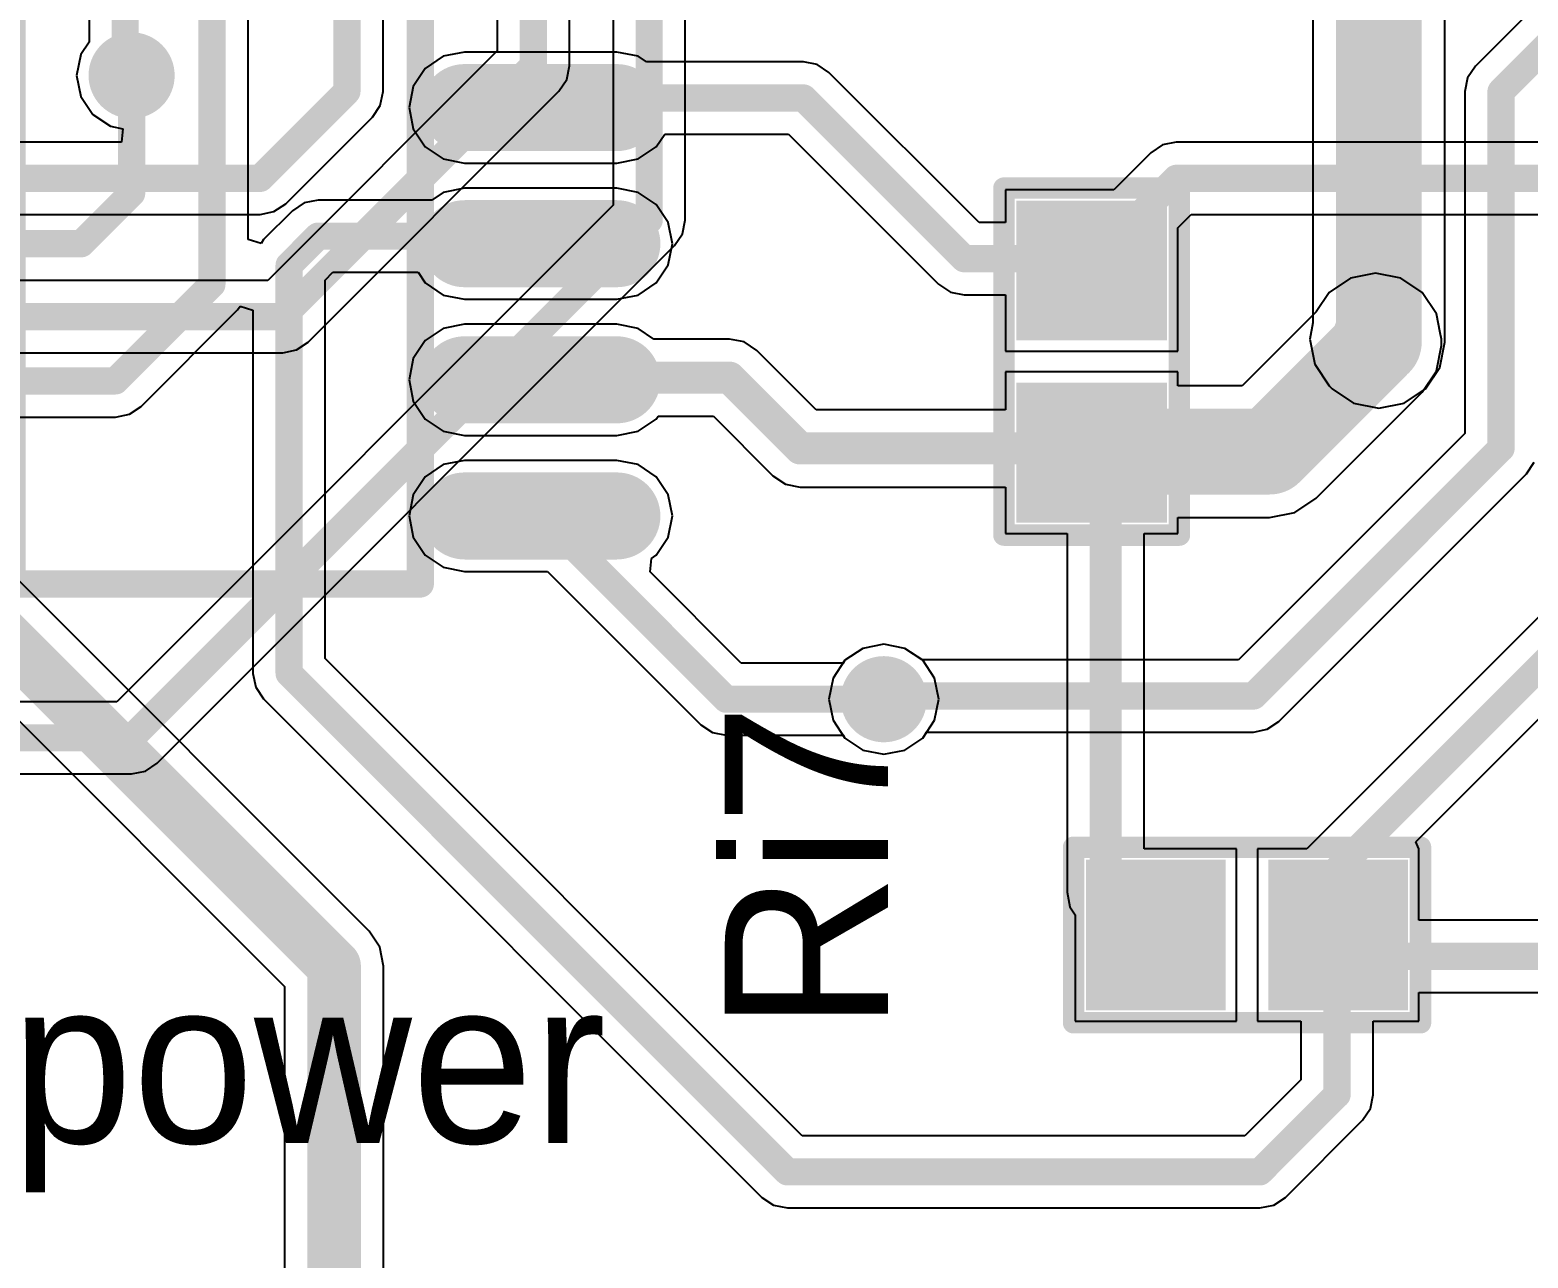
# Model space of a CAD drawing. Extents: x 60 to 151, y 116 to 276.
# Drawn here: x 85.82 to 99.8, y 154.17 to 165.63 of the extents above; entities that cross this region are included whole.
import ezdxf

# ---------------------------------------------------------------- set-up
doc = ezdxf.new("R2010")
doc.units = 0
doc.header["$MEASUREMENT"] = 0
doc.layers.get('0').update_dxf_attribs({"linetype": 'CONTINUOUS'})
for name, color, linetype in [('BOTTOMLAYER', 5, 'CONTINUOUS'), ('BOTTOMSOLDER', 6, 'CONTINUOUS'), ('MULTILAYER', 9, 'CONTINUOUS'), ('TOPLAYER', 1, 'CONTINUOUS'), ('TOPOVERLAY', 2, 'CONTINUOUS'), ('TOPPASTE', 8, 'CONTINUOUS'), ('TOPSOLDER', 216, 'CONTINUOUS'), ('VIAHOLELAYER', 16, 'CONTINUOUS')]:
    doc.layers.add(name, color=color, linetype=linetype)

# ---------------------------------------------------------------- blocks, each defined once
blk = doc.blocks.new('____16_8')
at = {"layer": 'TOPLAYER', "const_width": 0.61}
for points in [[(0.711, 0), (-0.711, 0)], [(6.769, 0), (5.347, 0)], [(0.711, -1.27), (-0.711, -1.27)], [(6.769, -1.27), (5.347, -1.27)], [(0.711, -2.54), (-0.711, -2.54)], [(6.769, -2.54), (5.347, -2.54)], [(0.711, -3.81), (-0.711, -3.81)], [(6.769, -3.81), (5.347, -3.81)], [(0.711, -5.08), (-0.711, -5.08)], [(6.769, -5.08), (5.347, -5.08)], [(0.711, -6.35), (-0.711, -6.35)], [(6.769, -6.35), (5.347, -6.35)], [(0.711, -7.62), (-0.711, -7.62)], [(6.769, -7.62), (5.347, -7.62)], [(0.711, -8.89), (-0.711, -8.89)], [(6.769, -8.89), (5.347, -8.89)]]:
    blk.add_lwpolyline(points, dxfattribs=at)
at = {"layer": 'TOPLAYER', "const_width": 0.305}
for points in [[(-0.864, 0, 1), (-0.559, 0, 1)], [(0.559, 0, 1), (0.864, 0, 1)], [(5.194, 0, 1), (5.499, 0, 1)], [(6.617, 0, 1), (6.922, 0, 1)], [(-0.864, -1.27, 1), (-0.559, -1.27, 1)], [(0.559, -1.27, 1), (0.864, -1.27, 1)], [(5.194, -1.27, 1), (5.499, -1.27, 1)], [(6.617, -1.27, 1), (6.922, -1.27, 1)], [(-0.864, -2.54, 1), (-0.559, -2.54, 1)], [(0.559, -2.54, 1), (0.864, -2.54, 1)], [(5.194, -2.54, 1), (5.499, -2.54, 1)], [(6.617, -2.54, 1), (6.922, -2.54, 1)], [(-0.864, -3.81, 1), (-0.559, -3.81, 1)], [(0.559, -3.81, 1), (0.864, -3.81, 1)], [(5.194, -3.81, 1), (5.499, -3.81, 1)], [(6.617, -3.81, 1), (6.922, -3.81, 1)], [(-0.864, -5.08, 1), (-0.559, -5.08, 1)], [(0.559, -5.08, 1), (0.864, -5.08, 1)], [(5.194, -5.08, 1), (5.499, -5.08, 1)], [(6.617, -5.08, 1), (6.922, -5.08, 1)], [(-0.864, -6.35, 1), (-0.559, -6.35, 1)], [(0.559, -6.35, 1), (0.864, -6.35, 1)], [(5.194, -6.35, 1), (5.499, -6.35, 1)], [(6.617, -6.35, 1), (6.922, -6.35, 1)], [(-0.864, -7.62, 1), (-0.559, -7.62, 1)], [(0.559, -7.62, 1), (0.864, -7.62, 1)], [(5.194, -7.62, 1), (5.499, -7.62, 1)], [(6.617, -7.62, 1), (6.922, -7.62, 1)], [(-0.864, -8.89, 1), (-0.559, -8.89, 1)], [(0.559, -8.89, 1), (0.864, -8.89, 1)], [(5.194, -8.89, 1), (5.499, -8.89, 1)], [(6.617, -8.89, 1), (6.922, -8.89, 1)]]:
    blk.add_lwpolyline(points, format="xyb", close=True, dxfattribs=at)
at = {"layer": 'TOPOVERLAY', "const_width": 0.254}
for points in [[(1.124, 0.635), (2.394, 0.635)], [(1.124, -9.525), (1.124, 0.635)], [(3.664, 0.635), (4.934, 0.635)], [(4.934, -9.525), (4.934, 0.635)], [(1.124, -9.525), (4.934, -9.525)]]:
    blk.add_lwpolyline(points, dxfattribs=at)
at = {"layer": 'TOPOVERLAY', "const_width": 0.127}
for points in [[(1.061, 0.635, 1), (1.188, 0.635, 1)], [(1.061, 0.635, 1), (1.188, 0.635, 1)], [(2.331, 0.635, 1), (2.458, 0.635, 1)], [(2.331, 0.635, 1), (2.458, 0.635, 1)], [(3.601, 0.635, 1), (3.728, 0.635, 1)], [(3.601, 0.635, 1), (3.728, 0.635, 1)], [(4.871, 0.635, 1), (4.998, 0.635, 1)], [(4.871, 0.635, 1), (4.998, 0.635, 1)], [(1.061, -9.525, 1), (1.188, -9.525, 1)], [(1.061, -9.525, 1), (1.188, -9.525, 1)], [(4.871, -9.525, 1), (4.998, -9.525, 1)], [(4.871, -9.525, 1), (4.998, -9.525, 1)]]:
    blk.add_lwpolyline(points, format="xyb", close=True, dxfattribs=at)
at = {"layer": 'TOPOVERLAY', "const_width": 0.254}
blk.add_lwpolyline([(3.664, 0.635, -1), (2.394, 0.635)], format="xyb", dxfattribs=at)
at = {"layer": 'TOPPASTE', "const_width": 0.61}
for points in [[(0.711, 0), (-0.711, 0)], [(6.769, 0), (5.347, 0)], [(0.711, -1.27), (-0.711, -1.27)], [(6.769, -1.27), (5.347, -1.27)], [(0.711, -2.54), (-0.711, -2.54)], [(6.769, -2.54), (5.347, -2.54)], [(0.711, -3.81), (-0.711, -3.81)], [(6.769, -3.81), (5.347, -3.81)], [(0.711, -5.08), (-0.711, -5.08)], [(6.769, -5.08), (5.347, -5.08)], [(0.711, -6.35), (-0.711, -6.35)], [(6.769, -6.35), (5.347, -6.35)], [(0.711, -7.62), (-0.711, -7.62)], [(6.769, -7.62), (5.347, -7.62)], [(0.711, -8.89), (-0.711, -8.89)], [(6.769, -8.89), (5.347, -8.89)]]:
    blk.add_lwpolyline(points, dxfattribs=at)
at = {"layer": 'TOPPASTE', "const_width": 0.305}
for points in [[(-0.864, 0, 1), (-0.559, 0, 1)], [(0.559, 0, 1), (0.864, 0, 1)], [(5.194, 0, 1), (5.499, 0, 1)], [(6.617, 0, 1), (6.922, 0, 1)], [(-0.864, -1.27, 1), (-0.559, -1.27, 1)], [(0.559, -1.27, 1), (0.864, -1.27, 1)], [(5.194, -1.27, 1), (5.499, -1.27, 1)], [(6.617, -1.27, 1), (6.922, -1.27, 1)], [(-0.864, -2.54, 1), (-0.559, -2.54, 1)], [(0.559, -2.54, 1), (0.864, -2.54, 1)], [(5.194, -2.54, 1), (5.499, -2.54, 1)], [(6.617, -2.54, 1), (6.922, -2.54, 1)], [(-0.864, -3.81, 1), (-0.559, -3.81, 1)], [(0.559, -3.81, 1), (0.864, -3.81, 1)], [(5.194, -3.81, 1), (5.499, -3.81, 1)], [(6.617, -3.81, 1), (6.922, -3.81, 1)], [(-0.864, -5.08, 1), (-0.559, -5.08, 1)], [(0.559, -5.08, 1), (0.864, -5.08, 1)], [(5.194, -5.08, 1), (5.499, -5.08, 1)], [(6.617, -5.08, 1), (6.922, -5.08, 1)], [(-0.864, -6.35, 1), (-0.559, -6.35, 1)], [(0.559, -6.35, 1), (0.864, -6.35, 1)], [(5.194, -6.35, 1), (5.499, -6.35, 1)], [(6.617, -6.35, 1), (6.922, -6.35, 1)], [(-0.864, -7.62, 1), (-0.559, -7.62, 1)], [(0.559, -7.62, 1), (0.864, -7.62, 1)], [(5.194, -7.62, 1), (5.499, -7.62, 1)], [(6.617, -7.62, 1), (6.922, -7.62, 1)], [(-0.864, -8.89, 1), (-0.559, -8.89, 1)], [(0.559, -8.89, 1), (0.864, -8.89, 1)], [(5.194, -8.89, 1), (5.499, -8.89, 1)], [(6.617, -8.89, 1), (6.922, -8.89, 1)]]:
    blk.add_lwpolyline(points, format="xyb", close=True, dxfattribs=at)
at = {"layer": 'TOPSOLDER', "const_width": 0.813}
for points in [[(0.711, 0), (-0.711, 0)], [(6.769, 0), (5.347, 0)], [(0.711, -1.27), (-0.711, -1.27)], [(6.769, -1.27), (5.347, -1.27)], [(0.711, -2.54), (-0.711, -2.54)], [(6.769, -2.54), (5.347, -2.54)], [(0.711, -3.81), (-0.711, -3.81)], [(6.769, -3.81), (5.347, -3.81)], [(0.711, -5.08), (-0.711, -5.08)], [(6.769, -5.08), (5.347, -5.08)], [(0.711, -6.35), (-0.711, -6.35)], [(6.769, -6.35), (5.347, -6.35)], [(0.711, -7.62), (-0.711, -7.62)], [(6.769, -7.62), (5.347, -7.62)], [(0.711, -8.89), (-0.711, -8.89)], [(6.769, -8.89), (5.347, -8.89)]]:
    blk.add_lwpolyline(points, dxfattribs=at)
at = {"layer": 'TOPSOLDER', "const_width": 0.406}
for points in [[(-0.914, 0, 1), (-0.508, 0, 1)], [(0.508, 0, 1), (0.914, 0, 1)], [(5.144, 0, 1), (5.55, 0, 1)], [(6.566, 0, 1), (6.972, 0, 1)], [(-0.914, -1.27, 1), (-0.508, -1.27, 1)], [(0.508, -1.27, 1), (0.914, -1.27, 1)], [(5.144, -1.27, 1), (5.55, -1.27, 1)], [(6.566, -1.27, 1), (6.972, -1.27, 1)], [(-0.914, -2.54, 1), (-0.508, -2.54, 1)], [(0.508, -2.54, 1), (0.914, -2.54, 1)], [(5.144, -2.54, 1), (5.55, -2.54, 1)], [(6.566, -2.54, 1), (6.972, -2.54, 1)], [(-0.914, -3.81, 1), (-0.508, -3.81, 1)], [(0.508, -3.81, 1), (0.914, -3.81, 1)], [(5.144, -3.81, 1), (5.55, -3.81, 1)], [(6.566, -3.81, 1), (6.972, -3.81, 1)], [(-0.914, -5.08, 1), (-0.508, -5.08, 1)], [(0.508, -5.08, 1), (0.914, -5.08, 1)], [(5.144, -5.08, 1), (5.55, -5.08, 1)], [(6.566, -5.08, 1), (6.972, -5.08, 1)], [(-0.914, -6.35, 1), (-0.508, -6.35, 1)], [(0.508, -6.35, 1), (0.914, -6.35, 1)], [(5.144, -6.35, 1), (5.55, -6.35, 1)], [(6.566, -6.35, 1), (6.972, -6.35, 1)], [(-0.914, -7.62, 1), (-0.508, -7.62, 1)], [(0.508, -7.62, 1), (0.914, -7.62, 1)], [(5.144, -7.62, 1), (5.55, -7.62, 1)], [(6.566, -7.62, 1), (6.972, -7.62, 1)], [(-0.914, -8.89, 1), (-0.508, -8.89, 1)], [(0.508, -8.89, 1), (0.914, -8.89, 1)], [(5.144, -8.89, 1), (5.55, -8.89, 1)], [(6.566, -8.89, 1), (6.972, -8.89, 1)]]:
    blk.add_lwpolyline(points, format="xyb", close=True, dxfattribs=at)
blk = doc.blocks.new('0603__58')
at = {"layer": 'TOPLAYER'}
for points in [[(-0.55, -0.6), (0.55, -0.6), (-0.55, 0.6), (0.55, 0.6)], [(1.15, -0.6), (2.25, -0.6), (1.15, 0.6), (2.25, 0.6)]]:
    blk.add_solid(points, dxfattribs=at)
at = {"layer": 'TOPOVERLAY', "const_width": 0.2}
for points in [[(-0.769, 0.819), (-0.769, -0.819)], [(2.469, 0.819), (-0.769, 0.819)], [(2.469, 0.819), (2.469, -0.819)], [(2.469, -0.819), (-0.769, -0.819)]]:
    blk.add_lwpolyline(points, dxfattribs=at)
at = {"layer": 'TOPOVERLAY', "const_width": 0.1}
for points in [[(-0.819, 0.819, 1), (-0.719, 0.819, 1)], [(-0.819, 0.819, 1), (-0.719, 0.819, 1)], [(2.419, 0.819, 1), (2.519, 0.819, 1)], [(2.419, 0.819, 1), (2.519, 0.819, 1)], [(-0.819, -0.819, 1), (-0.719, -0.819, 1)], [(-0.819, -0.819, 1), (-0.719, -0.819, 1)], [(2.419, -0.819, 1), (2.519, -0.819, 1)], [(2.419, -0.819, 1), (2.519, -0.819, 1)]]:
    blk.add_lwpolyline(points, format="xyb", close=True, dxfattribs=at)
at = {"layer": 'TOPPASTE'}
for points in [[(-0.55, -0.6), (0.55, -0.6), (-0.55, 0.6), (0.55, 0.6)], [(1.15, -0.6), (2.25, -0.6), (1.15, 0.6), (2.25, 0.6)]]:
    blk.add_solid(points, dxfattribs=at)
at = {"layer": 'TOPSOLDER'}
for points in [[(-0.652, -0.702), (0.652, -0.702), (-0.652, 0.702), (0.652, 0.702)], [(1.048, -0.702), (2.352, -0.702), (1.048, 0.702), (2.352, 0.702)]]:
    blk.add_solid(points, dxfattribs=at)
blk = doc.blocks.new('0603__59')
at = {"layer": 'TOPLAYER'}
for points in [[(-0.55, -0.6), (0.55, -0.6), (-0.55, 0.6), (0.55, 0.6)], [(1.15, -0.6), (2.25, -0.6), (1.15, 0.6), (2.25, 0.6)]]:
    blk.add_solid(points, dxfattribs=at)
at = {"layer": 'TOPOVERLAY', "const_width": 0.2}
for points in [[(-0.769, -0.819), (-0.769, 0.819)], [(2.469, 0.819), (-0.769, 0.819)], [(2.469, -0.819), (2.469, 0.819)], [(2.469, -0.819), (-0.769, -0.819)]]:
    blk.add_lwpolyline(points, dxfattribs=at)
at = {"layer": 'TOPOVERLAY', "const_width": 0.1}
for points in [[(-0.819, 0.819, 1), (-0.719, 0.819, 1)], [(-0.819, 0.819, 1), (-0.719, 0.819, 1)], [(2.419, 0.819, 1), (2.519, 0.819, 1)], [(2.419, 0.819, 1), (2.519, 0.819, 1)], [(-0.819, -0.819, 1), (-0.719, -0.819, 1)], [(-0.819, -0.819, 1), (-0.719, -0.819, 1)], [(2.419, -0.819, 1), (2.519, -0.819, 1)], [(2.419, -0.819, 1), (2.519, -0.819, 1)]]:
    blk.add_lwpolyline(points, format="xyb", close=True, dxfattribs=at)
at = {"layer": 'TOPPASTE'}
for points in [[(-0.55, -0.6), (0.55, -0.6), (-0.55, 0.6), (0.55, 0.6)], [(1.15, -0.6), (2.25, -0.6), (1.15, 0.6), (2.25, 0.6)]]:
    blk.add_solid(points, dxfattribs=at)
at = {"layer": 'TOPSOLDER'}
for points in [[(-0.652, -0.702), (0.652, -0.702), (-0.652, 0.702), (0.652, 0.702)], [(1.048, -0.702), (2.352, -0.702), (1.048, 0.702), (2.352, 0.702)]]:
    blk.add_solid(points, dxfattribs=at)

msp = doc.modelspace()

# ---------------------------------------------------------------- linework, layer by layer
at = {"layer": 'BOTTOMLAYER'}
for p, q in [((86.375, 175.117), (86.375, 165.518)), ((90.859, 165.296), (90.859, 172.394)), ((90.185, 172.286), (90.185, 165.435)), ((91.265, 171.776), (91.265, 163.995)), ((91.939, 163.856), (91.939, 171.637)), ((97.797, 169.946), (97.797, 162.897)), ((99.027, 162.716), (99.027, 169.946)), ((89.119, 165.056), (89.119, 168.216)), ((100.094, 166.074), (99.314, 165.294)), ((86.298, 165.402), (86.259, 165.206)), ((86.375, 165.518), (86.298, 165.402)), ((90.185, 165.435), (88.043, 163.293)), ((90.833, 165.167), (90.859, 165.296)), ((99.314, 165.294), (99.241, 165.185)), ((86.259, 165.206), (86.298, 165.01)), ((90.76, 165.058), (90.833, 165.167)), ((99.241, 165.185), (99.215, 165.056)), ((86.298, 165.01), (86.409, 164.843)), ((88.42, 162.718), (90.76, 165.058)), ((89.093, 164.927), (89.119, 165.056)), ((90.76, 165.058), (90.76, 165.058)), ((90.76, 165.058), (90.76, 165.058)), ((99.215, 165.056), (99.215, 161.865)), ((86.409, 164.843), (86.576, 164.732)), ((89.02, 164.818), (89.093, 164.927)), ((86.576, 164.732), (86.691, 164.709)), ((86.691, 164.709), (86.679, 164.583)), ((88.21, 164.008), (89.02, 164.818)), ((89.02, 164.818), (89.02, 164.818)), ((89.02, 164.818), (89.02, 164.818)), ((86.679, 164.583), (82.569, 164.583)), ((88.101, 163.935), (88.21, 164.008)), ((88.21, 164.008), (88.21, 164.008)), ((88.21, 164.008), (88.21, 164.008)), ((82.612, 163.909), (87.972, 163.909)), ((91.265, 163.995), (86.633, 159.363)), ((87.972, 163.909), (88.101, 163.935)), ((91.84, 163.618), (91.913, 163.727)), ((91.913, 163.727), (91.939, 163.856)), ((87.01, 158.788), (91.84, 163.618)), ((91.84, 163.618), (91.84, 163.618)), ((91.84, 163.618), (91.84, 163.618)), ((88.043, 163.293), (81.309, 163.293)), ((97.797, 162.897), (97.767, 162.746)), ((97.767, 162.746), (97.814, 162.511)), ((81.352, 162.619), (88.182, 162.619)), ((88.182, 162.619), (88.311, 162.645)), ((88.311, 162.645), (88.42, 162.718)), ((88.42, 162.718), (88.42, 162.718)), ((88.42, 162.718), (88.42, 162.718)), ((98.98, 162.481), (99.027, 162.716)), ((97.814, 162.511), (97.947, 162.311)), ((98.847, 162.281), (98.98, 162.481)), ((97.947, 162.311), (97.977, 162.281)), ((97.977, 162.281), (98.177, 162.148)), ((98.647, 162.148), (98.847, 162.281)), ((98.177, 162.148), (98.412, 162.101)), ((98.412, 162.101), (98.647, 162.148)), ((99.215, 161.865), (97.103, 159.753)), ((97.48, 159.178), (99.79, 161.488)), ((99.79, 161.488), (99.863, 161.597)), ((99.79, 161.488), (99.79, 161.488)), ((99.79, 161.488), (99.79, 161.488)), ((93.596, 159.86), (93.429, 159.749)), ((93.792, 159.899), (93.596, 159.86)), ((93.988, 159.86), (93.792, 159.899)), ((94.149, 159.753), (93.988, 159.86)), ((93.429, 159.749), (93.318, 159.582)), ((97.103, 159.753), (94.149, 159.753)), ((93.318, 159.582), (93.279, 159.386)), ((93.279, 159.386), (93.318, 159.19)), ((86.633, 159.363), (83.919, 159.363)), ((93.318, 159.19), (93.429, 159.023)), ((97.242, 159.079), (97.371, 159.105)), ((97.371, 159.105), (97.48, 159.178)), ((97.48, 159.178), (97.48, 159.178)), ((97.48, 159.178), (97.48, 159.178)), ((93.429, 159.023), (93.596, 158.912)), ((93.988, 158.912), (94.155, 159.023)), ((94.155, 159.023), (94.192, 159.079)), ((94.192, 159.079), (97.242, 159.079)), ((93.596, 158.912), (93.792, 158.873)), ((93.792, 158.873), (93.988, 158.912)), ((84.092, 158.689), (86.772, 158.689)), ((86.772, 158.689), (86.901, 158.715)), ((86.901, 158.715), (87.01, 158.788)), ((87.01, 158.788), (87.01, 158.788)), ((87.01, 158.788), (87.01, 158.788))]:
    msp.add_line(p, q, dxfattribs=at)
for points, const_width in [([(86.712, 165.266), (86.712, 175.256)], 0.254), ([(90.522, 165.296), (90.522, 172.646)], 0.254), ([(91.602, 163.856), (91.602, 171.776)], 0.254), ([(98.412, 162.716), (98.412, 169.946)], 0.8), ([(88.782, 165.056), (88.782, 168.596)], 0.254), ([(99.552, 165.056), (100.332, 165.836)], 0.254), ([(88.182, 162.956), (90.522, 165.296)], 0.254), ([(86.712, 165.266), (86.772, 165.206)], 0.254), ([(87.972, 164.246), (88.782, 165.056)], 0.254), ([(99.552, 161.726), (99.552, 165.056)], 0.254), ([(82.242, 164.246), (87.972, 164.246)], 0.254), ([(86.772, 159.026), (91.602, 163.856)], 0.254), ([(80.952, 162.956), (88.182, 162.956)], 0.254), ([(98.382, 162.746), (98.412, 162.716)], 0.8), ([(97.242, 159.416), (99.552, 161.726)], 0.254), ([(93.792, 159.386), (93.822, 159.416)], 0.254), ([(93.822, 159.416), (97.242, 159.416)], 0.254), ([(83.742, 159.026), (86.772, 159.026)], 0.254)]:
    msp.add_lwpolyline(points, dxfattribs=dict(at, const_width=const_width))
for points, const_width in [([(86.622, 165.206, 1), (86.922, 165.206, 1)], 0.3), ([(90.459, 165.296, 1), (90.586, 165.296, 1)], 0.127), ([(90.459, 165.296, 1), (90.586, 165.296, 1)], 0.127), ([(86.649, 165.266, 1), (86.776, 165.266, 1)], 0.127), ([(86.649, 165.266, 1), (86.776, 165.266, 1)], 0.127), ([(86.709, 165.206, 1), (86.836, 165.206, 1)], 0.127), ([(88.718, 165.056, 1), (88.845, 165.056, 1)], 0.127), ([(88.718, 165.056, 1), (88.845, 165.056, 1)], 0.127), ([(99.489, 165.056, 1), (99.616, 165.056, 1)], 0.127), ([(99.489, 165.056, 1), (99.616, 165.056, 1)], 0.127), ([(87.909, 164.246, 1), (88.036, 164.246, 1)], 0.127), ([(87.909, 164.246, 1), (88.036, 164.246, 1)], 0.127), ([(91.539, 163.856, 1), (91.666, 163.856, 1)], 0.127), ([(91.539, 163.856, 1), (91.666, 163.856, 1)], 0.127), ([(88.119, 162.956, 1), (88.246, 162.956, 1)], 0.127), ([(88.119, 162.956, 1), (88.246, 162.956, 1)], 0.127), ([(98.182, 162.746, 1), (98.582, 162.746, 1)], 0.4), ([(98.212, 162.716, 1), (98.612, 162.716, 1)], 0.4), ([(98.212, 162.716, 1), (98.612, 162.716, 1)], 0.4), ([(98.232, 162.746, 1), (98.532, 162.746, 1)], 0.3), ([(99.489, 161.726, 1), (99.616, 161.726, 1)], 0.127), ([(99.489, 161.726, 1), (99.616, 161.726, 1)], 0.127), ([(93.642, 159.386, 1), (93.942, 159.386, 1)], 0.3), ([(93.758, 159.416, 1), (93.885, 159.416, 1)], 0.127), ([(93.758, 159.416, 1), (93.885, 159.416, 1)], 0.127), ([(97.179, 159.416, 1), (97.306, 159.416, 1)], 0.127), ([(97.179, 159.416, 1), (97.306, 159.416, 1)], 0.127), ([(93.728, 159.386, 1), (93.855, 159.386, 1)], 0.127), ([(86.709, 159.026, 1), (86.836, 159.026, 1)], 0.127), ([(86.709, 159.026, 1), (86.836, 159.026, 1)], 0.127)]:
    msp.add_lwpolyline(points, format="xyb", close=True, dxfattribs=dict(at, const_width=const_width))
at = {"layer": 'BOTTOMSOLDER', "const_width": 0.402}
for points in [[(86.571, 165.206, 1), (86.973, 165.206, 1)], [(98.181, 162.746, 1), (98.583, 162.746, 1)], [(93.591, 159.386, 1), (93.993, 159.386, 1)]]:
    msp.add_lwpolyline(points, format="xyb", close=True, dxfattribs=at)
at = {"layer": 'MULTILAYER', "const_width": 0.3}
for points in [[(86.622, 165.206, 1), (86.922, 165.206, 1)], [(98.232, 162.746, 1), (98.532, 162.746, 1)], [(93.642, 159.386, 1), (93.942, 159.386, 1)]]:
    msp.add_lwpolyline(points, format="xyb", close=True, dxfattribs=at)
at = {"layer": 'TOPLAYER'}
for p, q in [((87.859, 163.675), (87.859, 168.967)), ((89.879, 165.424), (89.681, 165.385)), ((91.301, 165.424), (89.879, 165.424)), ((91.499, 165.385), (91.301, 165.424)), ((89.513, 165.272), (89.4, 165.104)), ((89.681, 165.385), (89.513, 165.272)), ((91.577, 165.333), (91.499, 165.385)), ((93.042, 165.333), (91.577, 165.333)), ((93.171, 165.307), (93.042, 165.333)), ((93.28, 165.234), (93.171, 165.307)), ((94.681, 163.833), (93.28, 165.234)), ((89.4, 165.104), (89.361, 164.906)), ((89.361, 164.906), (89.4, 164.708)), ((89.4, 164.708), (89.513, 164.54)), ((91.667, 164.54), (91.747, 164.659)), ((91.747, 164.659), (92.903, 164.659)), ((92.903, 164.659), (94.304, 163.258)), ((96.393, 164.557), (96.284, 164.484)), ((96.522, 164.583), (96.393, 164.557)), ((99.952, 164.583), (96.522, 164.583)), ((89.513, 164.54), (89.681, 164.427)), ((89.681, 164.427), (89.879, 164.388)), ((91.301, 164.388), (91.499, 164.427)), ((91.499, 164.427), (91.667, 164.54)), ((96.284, 164.484), (95.939, 164.139)), ((89.879, 164.388), (91.301, 164.388)), ((89.879, 164.154), (89.681, 164.115)), ((91.301, 164.154), (89.879, 164.154)), ((91.499, 164.115), (91.301, 164.154)), ((95.939, 164.139), (94.929, 164.139)), ((94.929, 164.139), (94.929, 163.833)), ((88.383, 164.017), (88.274, 163.944)), ((88.512, 164.043), (88.383, 164.017)), ((89.573, 164.043), (88.512, 164.043)), ((89.681, 164.115), (89.573, 164.043)), ((91.667, 164.002), (91.499, 164.115)), ((91.78, 163.834), (91.667, 164.002)), ((88.274, 163.944), (88.004, 163.674)), ((96.535, 163.783), (96.661, 163.909)), ((96.661, 163.909), (99.952, 163.909)), ((91.819, 163.636), (91.78, 163.834)), ((94.929, 163.833), (94.681, 163.833)), ((96.535, 162.633), (96.535, 163.783)), ((87.98, 163.639), (87.859, 163.675)), ((88.004, 163.674), (87.98, 163.639)), ((91.78, 163.438), (91.819, 163.636)), ((88.579, 163.297), (88.651, 163.369)), ((88.651, 163.369), (89.446, 163.369)), ((89.446, 163.369), (89.513, 163.27)), ((91.667, 163.27), (91.78, 163.438)), ((98.147, 163.314), (97.947, 163.181)), ((98.382, 163.361), (98.147, 163.314)), ((98.617, 163.314), (98.382, 163.361)), ((98.817, 163.181), (98.617, 163.314)), ((88.579, 159.765), (88.579, 163.297)), ((89.513, 163.27), (89.681, 163.157)), ((91.499, 163.157), (91.667, 163.27)), ((94.304, 163.258), (94.304, 163.258)), ((94.304, 163.258), (94.304, 163.258)), ((94.304, 163.258), (94.304, 163.258)), ((94.304, 163.258), (94.304, 163.258)), ((94.304, 163.258), (94.304, 163.258)), ((94.304, 163.258), (94.304, 163.258)), ((94.304, 163.258), (94.304, 163.258)), ((94.304, 163.258), (94.304, 163.258)), ((94.304, 163.258), (94.304, 163.258)), ((94.304, 163.258), (94.304, 163.258)), ((94.304, 163.258), (94.304, 163.258)), ((94.304, 163.258), (94.413, 163.185)), ((94.413, 163.185), (94.542, 163.159)), ((94.542, 163.159), (94.929, 163.159)), ((94.929, 163.159), (94.929, 162.633)), ((97.947, 163.181), (97.826, 163)), ((98.95, 162.981), (98.817, 163.181)), ((87.76, 163.018), (87.784, 163.053)), ((87.784, 163.053), (87.905, 163.017)), ((89.681, 163.157), (89.879, 163.118)), ((89.879, 163.118), (91.301, 163.118)), ((91.301, 163.118), (91.499, 163.157)), ((86.86, 162.118), (87.76, 163.018)), ((87.905, 163.017), (87.905, 159.626)), ((89.879, 162.884), (89.681, 162.845)), ((91.301, 162.884), (89.879, 162.884)), ((91.499, 162.845), (91.301, 162.884)), ((97.826, 163), (97.137, 162.311)), ((98.985, 162.805), (98.95, 162.981)), ((98.95, 162.981), (98.95, 162.981)), ((98.95, 162.981), (98.95, 162.981)), ((98.95, 162.981), (98.95, 162.981)), ((89.681, 162.845), (89.513, 162.732)), ((91.647, 162.746), (91.499, 162.845)), ((92.352, 162.746), (91.647, 162.746)), ((92.49, 162.719), (92.352, 162.746)), ((98.997, 162.746), (98.985, 162.805)), ((98.985, 162.805), (98.985, 162.805)), ((98.997, 162.686), (98.997, 162.746)), ((89.513, 162.732), (89.4, 162.564)), ((92.607, 162.641), (92.49, 162.719)), ((93.161, 162.086), (92.607, 162.641)), ((94.929, 162.633), (96.535, 162.633)), ((98.95, 162.451), (98.997, 162.686)), ((98.997, 162.686), (98.997, 162.686)), ((98.997, 162.686), (98.997, 162.686)), ((89.4, 162.564), (89.361, 162.366)), ((89.361, 162.366), (89.4, 162.168)), ((96.535, 162.439), (94.929, 162.439)), ((94.929, 162.439), (94.929, 162.086)), ((96.535, 162.311), (96.535, 162.439)), ((98.817, 162.251), (98.95, 162.451)), ((97.137, 162.311), (96.535, 162.311)), ((97.827, 161.261), (98.817, 162.251)), ((86.622, 162.019), (86.751, 162.045)), ((86.751, 162.045), (86.86, 162.118)), ((86.86, 162.118), (86.86, 162.118)), ((86.86, 162.118), (86.86, 162.118)), ((89.4, 162.168), (89.513, 162)), ((94.929, 162.086), (93.161, 162.086)), ((85.623, 162.019), (86.622, 162.019)), ((89.513, 162), (89.681, 161.887)), ((91.499, 161.887), (91.667, 162)), ((91.667, 162), (91.685, 162.026)), ((91.685, 162.026), (92.203, 162.026)), ((92.203, 162.026), (92.757, 161.471)), ((89.681, 161.887), (89.879, 161.848)), ((89.879, 161.848), (91.301, 161.848)), ((91.301, 161.848), (91.499, 161.887)), ((89.681, 161.575), (89.513, 161.462)), ((89.879, 161.614), (89.681, 161.575)), ((91.301, 161.614), (89.879, 161.614)), ((91.499, 161.575), (91.301, 161.614)), ((91.667, 161.462), (91.499, 161.575)), ((89.513, 161.462), (89.4, 161.294)), ((91.78, 161.294), (91.667, 161.462)), ((92.757, 161.471), (92.874, 161.393)), ((92.874, 161.393), (93.012, 161.366)), ((93.012, 161.366), (94.929, 161.366)), ((94.929, 161.366), (94.929, 160.933)), ((89.4, 161.294), (89.361, 161.096)), ((91.819, 161.096), (91.78, 161.294)), ((97.627, 161.128), (97.827, 161.261)), ((89.361, 161.096), (89.4, 160.898)), ((91.78, 160.898), (91.819, 161.096)), ((96.535, 160.933), (96.535, 161.081)), ((96.535, 161.081), (97.392, 161.081)), ((97.392, 161.081), (97.627, 161.128)), ((94.929, 160.933), (95.502, 160.933)), ((95.502, 160.933), (95.502, 157.586)), ((96.222, 157.989), (96.222, 160.933)), ((96.222, 160.933), (96.535, 160.933)), ((89.4, 160.898), (89.513, 160.73)), ((91.667, 160.73), (91.78, 160.898)), ((89.513, 160.73), (89.681, 160.617)), ((91.611, 160.574), (91.623, 160.7)), ((91.623, 160.7), (91.667, 160.73)), ((100.424, 160.674), (97.739, 157.989)), ((84.378, 160.526), (88.2, 156.705)), ((88.989, 157.223), (85.635, 160.577)), ((89.681, 160.617), (89.879, 160.578)), ((89.879, 160.578), (90.654, 160.578)), ((90.654, 160.578), (92.084, 159.148)), ((92.461, 159.723), (91.611, 160.574)), ((93.596, 159.86), (93.429, 159.749)), ((93.792, 159.899), (93.596, 159.86)), ((93.988, 159.86), (93.792, 159.899)), ((94.155, 159.749), (93.988, 159.86)), ((93.031, 155.313), (88.579, 159.765)), ((93.412, 159.723), (92.461, 159.723)), ((93.429, 159.749), (93.412, 159.723)), ((94.266, 159.582), (94.155, 159.749)), ((98.758, 158.056), (100.411, 159.709)), ((87.905, 159.626), (87.931, 159.497)), ((94.305, 159.386), (94.266, 159.582)), ((87.931, 159.497), (88.004, 159.388)), ((88.004, 159.388), (88.004, 159.388)), ((88.004, 159.388), (88.004, 159.388)), ((88.004, 159.388), (92.654, 154.738)), ((94.266, 159.19), (94.305, 159.386)), ((92.084, 159.148), (92.193, 159.075)), ((94.155, 159.023), (94.266, 159.19)), ((92.193, 159.075), (92.322, 159.049)), ((92.322, 159.049), (93.412, 159.049)), ((93.412, 159.049), (93.429, 159.023)), ((93.429, 159.023), (93.596, 158.912)), ((93.988, 158.912), (94.155, 159.023)), ((93.596, 158.912), (93.792, 158.873)), ((93.792, 158.873), (93.988, 158.912)), ((97.085, 157.989), (96.222, 157.989)), ((97.085, 156.383), (97.085, 157.989)), ((97.739, 157.989), (97.279, 157.989)), ((97.279, 157.989), (97.279, 156.383)), ((98.785, 157.989), (98.758, 158.056)), ((98.785, 157.323), (98.785, 157.989)), ((98.785, 157.989), (98.785, 157.989)), ((98.785, 157.989), (98.785, 157.989)), ((95.502, 157.586), (95.529, 157.448)), ((95.529, 157.448), (95.579, 157.374)), ((95.579, 157.374), (95.579, 156.383)), ((100.292, 157.323), (98.785, 157.323)), ((89.089, 157.073), (88.989, 157.223)), ((88.989, 157.223), (88.989, 157.223)), ((89.124, 156.896), (89.089, 157.073)), ((89.124, 151.586), (89.124, 156.896)), ((89.124, 156.896), (89.124, 156.896)), ((88.2, 156.705), (88.2, 151.898)), ((98.785, 156.383), (98.785, 156.649)), ((98.785, 156.649), (100.335, 156.649)), ((95.579, 156.383), (97.085, 156.383)), ((97.279, 156.383), (97.685, 156.383)), ((97.685, 156.383), (97.685, 155.835)), ((98.359, 155.696), (98.359, 156.383)), ((98.359, 156.383), (98.785, 156.383)), ((97.685, 155.835), (97.163, 155.313)), ((98.333, 155.567), (98.359, 155.696)), ((98.26, 155.458), (98.333, 155.567)), ((97.54, 154.738), (98.26, 155.458)), ((98.26, 155.458), (98.26, 155.458)), ((98.26, 155.458), (98.26, 155.458)), ((97.163, 155.313), (93.031, 155.313)), ((92.654, 154.738), (92.654, 154.738)), ((92.654, 154.738), (92.654, 154.738)), ((92.654, 154.738), (92.654, 154.738)), ((92.654, 154.738), (92.654, 154.738)), ((92.654, 154.738), (92.654, 154.738)), ((92.654, 154.738), (92.654, 154.738)), ((92.654, 154.738), (92.654, 154.738)), ((92.654, 154.738), (92.654, 154.738)), ((92.654, 154.738), (92.654, 154.738)), ((92.654, 154.738), (92.654, 154.738)), ((92.654, 154.738), (92.654, 154.738)), ((92.654, 154.738), (92.763, 154.665)), ((92.763, 154.665), (92.892, 154.639)), ((92.892, 154.639), (97.302, 154.639)), ((97.302, 154.639), (97.431, 154.665)), ((97.431, 154.665), (97.54, 154.738)), ((97.54, 154.738), (97.54, 154.738)), ((97.54, 154.738), (97.54, 154.738))]:
    msp.add_line(p, q, dxfattribs=at)
for points, const_width in [([(87.522, 163.256), (87.522, 169.106)], 0.254), ([(86.772, 164.106), (86.772, 165.206)], 0.254), ([(90.552, 164.996), (93.042, 164.996)], 0.254), ([(93.042, 164.996), (94.542, 163.496)], 0.254), ([(95.772, 163.496), (96.522, 164.246)], 0.254), ([(96.522, 164.246), (101.292, 164.246)], 0.254), ([(86.302, 163.636), (86.772, 164.106)], 0.254), ([(84.532, 163.636), (86.302, 163.636)], 0.254), ([(88.242, 163.436), (88.512, 163.706)], 0.254), ([(88.512, 163.706), (90.642, 163.706)], 0.254), ([(94.542, 163.496), (95.772, 163.496)], 0.254), ([(88.242, 159.626), (88.242, 163.436)], 0.254), ([(86.622, 162.356), (87.522, 163.256)], 0.254), ([(97.392, 161.696), (98.382, 162.686)], 0.8), ([(98.382, 162.686), (98.382, 162.746)], 0.8), ([(84.582, 162.356), (86.622, 162.356)], 0.254), ([(90.672, 162.386), (92.352, 162.386)], 0.3), ([(92.352, 162.386), (93.012, 161.726)], 0.3), ([(95.712, 161.696), (97.392, 161.696)], 0.8), ([(93.012, 161.726), (95.622, 161.726)], 0.3), ([(95.622, 161.726), (95.862, 161.486)], 0.3), ([(95.862, 157.586), (95.862, 161.486)], 0.3), ([(84.582, 160.976), (88.662, 156.896)], 0.5), ([(90.672, 161.036), (90.672, 161.126)], 0.254), ([(90.672, 161.036), (92.322, 159.386)], 0.254), ([(97.962, 157.736), (100.662, 160.436)], 0.254), ([(88.242, 159.626), (92.892, 154.976)], 0.254), ([(92.322, 159.386), (93.792, 159.386)], 0.254), ([(97.962, 157.076), (97.962, 157.736)], 0.254), ([(95.862, 157.586), (96.342, 157.106)], 0.3), ([(98.022, 155.696), (98.022, 157.256)], 0.254), ([(98.022, 157.226), (98.262, 156.986)], 0.254), ([(96.342, 157.106), (96.372, 157.106)], 0.3), ([(88.662, 151.586), (88.662, 156.896)], 0.5), ([(98.262, 156.986), (100.662, 156.986)], 0.254), ([(97.302, 154.976), (98.022, 155.696)], 0.254), ([(92.892, 154.976), (97.302, 154.976)], 0.254)]:
    msp.add_lwpolyline(points, dxfattribs=dict(at, const_width=const_width))
for points, const_width in [([(86.622, 165.206, 1), (86.922, 165.206, 1)], 0.3), ([(86.709, 165.206, 1), (86.836, 165.206, 1)], 0.127), ([(90.489, 164.996, 1), (90.616, 164.996, 1)], 0.127), ([(92.979, 164.996, 1), (93.106, 164.996, 1)], 0.127), ([(92.979, 164.996, 1), (93.106, 164.996, 1)], 0.127), ([(96.459, 164.246, 1), (96.586, 164.246, 1)], 0.127), ([(96.459, 164.246, 1), (96.586, 164.246, 1)], 0.127), ([(86.709, 164.106, 1), (86.836, 164.106, 1)], 0.127), ([(86.709, 164.106, 1), (86.836, 164.106, 1)], 0.127), ([(86.239, 163.636, 1), (86.366, 163.636, 1)], 0.127), ([(86.239, 163.636, 1), (86.366, 163.636, 1)], 0.127), ([(88.448, 163.706, 1), (88.575, 163.706, 1)], 0.127), ([(88.448, 163.706, 1), (88.575, 163.706, 1)], 0.127), ([(90.579, 163.706, 1), (90.706, 163.706, 1)], 0.127), ([(94.479, 163.496, 1), (94.606, 163.496, 1)], 0.127), ([(94.479, 163.496, 1), (94.606, 163.496, 1)], 0.127), ([(95.709, 163.496, 1), (95.836, 163.496, 1)], 0.127), ([(95.709, 163.496, 1), (95.836, 163.496, 1)], 0.127), ([(88.179, 163.436, 1), (88.306, 163.436, 1)], 0.127), ([(88.179, 163.436, 1), (88.306, 163.436, 1)], 0.127), ([(87.458, 163.256, 1), (87.585, 163.256, 1)], 0.127), ([(87.458, 163.256, 1), (87.585, 163.256, 1)], 0.127), ([(98.182, 162.746, 1), (98.582, 162.746, 1)], 0.4), ([(98.182, 162.686, 1), (98.582, 162.686, 1)], 0.4), ([(98.182, 162.686, 1), (98.582, 162.686, 1)], 0.4), ([(98.232, 162.746, 1), (98.532, 162.746, 1)], 0.3), ([(86.558, 162.356, 1), (86.685, 162.356, 1)], 0.127), ([(86.558, 162.356, 1), (86.685, 162.356, 1)], 0.127), ([(90.597, 162.386, 1), (90.747, 162.386, 1)], 0.15), ([(92.277, 162.386, 1), (92.427, 162.386, 1)], 0.15), ([(92.277, 162.386, 1), (92.427, 162.386, 1)], 0.15), ([(95.512, 161.696, 1), (95.912, 161.696, 1)], 0.4), ([(97.192, 161.696, 1), (97.592, 161.696, 1)], 0.4), ([(97.192, 161.696, 1), (97.592, 161.696, 1)], 0.4), ([(92.937, 161.726, 1), (93.087, 161.726, 1)], 0.15), ([(92.937, 161.726, 1), (93.087, 161.726, 1)], 0.15), ([(95.547, 161.726, 1), (95.697, 161.726, 1)], 0.15), ([(95.547, 161.726, 1), (95.697, 161.726, 1)], 0.15), ([(95.787, 161.486, 1), (95.937, 161.486, 1)], 0.15), ([(95.787, 161.486, 1), (95.937, 161.486, 1)], 0.15), ([(90.609, 161.126, 1), (90.736, 161.126, 1)], 0.127), ([(90.609, 161.036, 1), (90.736, 161.036, 1)], 0.127), ([(90.609, 161.036, 1), (90.736, 161.036, 1)], 0.127), ([(88.179, 159.626, 1), (88.306, 159.626, 1)], 0.127), ([(88.179, 159.626, 1), (88.306, 159.626, 1)], 0.127), ([(93.642, 159.386, 1), (93.942, 159.386, 1)], 0.3), ([(92.258, 159.386, 1), (92.385, 159.386, 1)], 0.127), ([(92.258, 159.386, 1), (92.385, 159.386, 1)], 0.127), ([(93.728, 159.386, 1), (93.855, 159.386, 1)], 0.127), ([(97.899, 157.736, 1), (98.026, 157.736, 1)], 0.127), ([(97.899, 157.736, 1), (98.026, 157.736, 1)], 0.127), ([(95.787, 157.586, 1), (95.937, 157.586, 1)], 0.15), ([(95.787, 157.586, 1), (95.937, 157.586, 1)], 0.15), ([(97.959, 157.256, 1), (98.086, 157.256, 1)], 0.127), ([(97.959, 157.226, 1), (98.086, 157.226, 1)], 0.127), ([(96.267, 157.106, 1), (96.417, 157.106, 1)], 0.15), ([(96.267, 157.106, 1), (96.417, 157.106, 1)], 0.15), ([(96.297, 157.106, 1), (96.447, 157.106, 1)], 0.15), ([(97.899, 157.076, 1), (98.026, 157.076, 1)], 0.127), ([(88.537, 156.896, 1), (88.787, 156.896, 1)], 0.25), ([(88.537, 156.896, 1), (88.787, 156.896, 1)], 0.25), ([(98.199, 156.986, 1), (98.326, 156.986, 1)], 0.127), ([(98.199, 156.986, 1), (98.326, 156.986, 1)], 0.127), ([(97.959, 155.696, 1), (98.086, 155.696, 1)], 0.127), ([(97.959, 155.696, 1), (98.086, 155.696, 1)], 0.127), ([(92.829, 154.976, 1), (92.956, 154.976, 1)], 0.127), ([(92.829, 154.976, 1), (92.956, 154.976, 1)], 0.127), ([(97.238, 154.976, 1), (97.365, 154.976, 1)], 0.127), ([(97.238, 154.976, 1), (97.365, 154.976, 1)], 0.127)]:
    msp.add_lwpolyline(points, format="xyb", close=True, dxfattribs=dict(at, const_width=const_width))
at = {"layer": 'TOPSOLDER', "const_width": 0.402}
for points in [[(86.571, 165.206, 1), (86.973, 165.206, 1)], [(98.181, 162.746, 1), (98.583, 162.746, 1)], [(93.591, 159.386, 1), (93.993, 159.386, 1)]]:
    msp.add_lwpolyline(points, format="xyb", close=True, dxfattribs=at)
at = {"layer": 'VIAHOLELAYER', "const_width": 0.15}
for points in [[(86.697, 165.206, 1), (86.847, 165.206, 1)], [(98.307, 162.746, 1), (98.457, 162.746, 1)], [(93.717, 159.386, 1), (93.867, 159.386, 1)]]:
    msp.add_lwpolyline(points, format="xyb", close=True, dxfattribs=at)

# ---------------------------------------------------------------- block references
msp.add_blockref('____16_8', (84.532, 169.986))
for name, p, rotation in [('0603__59', (95.732, 163.386), 270), ('0603__58', (98.032, 157.186), 180)]:
    msp.add_blockref(name, p, dxfattribs=dict(rotation=rotation))

# ---------------------------------------------------------------- texts
at = {"layer": 'TOPOVERLAY'}
msp.add_text('Ri7', height=1.524, rotation=90, dxfattribs=at).set_placement((93.832, 156.286))
msp.add_text('Dpower', height=1.524, dxfattribs=at).set_placement((84.176, 155.245))

doc.saveas('drawing.dxf')
